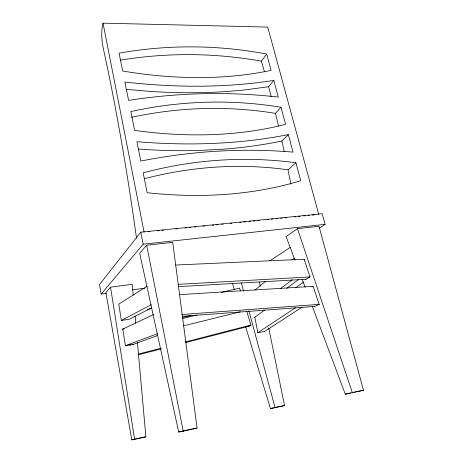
<?xml version="1.0" encoding="UTF-8"?>
<svg xmlns="http://www.w3.org/2000/svg" width="463" height="463" viewBox="0 0 463 463"><rect width="100%" height="100%" fill="white"/><g stroke="black" fill="none" stroke-linecap="round" stroke-linejoin="round"><path stroke-width="0.69" d="M120.189 60.202A604.493 500.48 88.1 0 1 261.375 61.157L266.711 54.078A583.247 486.943 -88.3 0 0 119.084 53.152L122.678 71.024A396.982 249.158 28.2 0 0 271.087 70.376L266.711 54.078M319.111 228.328L325.113 224.37L322.202 213.738L140.81 232.16L99.528 284.485L101.194 294.063L106.206 293.386M126.133 89.342L148.739 91.315A546.797 321.53 27.2 0 0 246.715 89.677L268.598 86.708L273.783 80.412L278.269 97.103A1277.319 823.503 -78.1 0 0 128.587 100.39L124.894 82.044A553.985 321.062 27.1 0 0 273.783 80.412M101.194 294.063L143.16 244.198L325.113 224.37M133.188 295.116L132.221 284.323L110.535 287.193L105.888 292.593L131.793 439.85L145.886 436.84L137.442 342.597M146.684 245.205L139.699 253.319L178.706 432.031L197.082 428.125L172.716 242.346L146.684 245.205L183.261 431.273M131.614 117.278A594.695 476.444 -83.6 0 1 275.468 113.354L280.989 107.242L285.584 124.339A402.943 263.187 28.3 0 1 134.623 130.387L130.832 111.548A630.843 498.992 -85.5 0 1 280.989 107.242M138.57 149.028A582.176 368.565 30.7 0 0 199.478 150.452L224.347 149.103A582.176 368.565 30.7 0 0 281.938 141.001L288.339 134.6L293.044 152.119A1424.003 852.152 -78.5 0 0 140.793 161.055L136.898 141.701A562.539 338.904 26.9 0 0 288.339 134.6M144.566 178.66A568.535 443.948 -76.5 0 1 288.032 169.817L295.909 162.762L300.73 180.726A409.13 278.304 28.4 0 1 147.165 192.718L143.16 172.826A684.864 511.279 -84 0 1 295.909 162.762M254.951 289.988L265.612 281.336M291.974 259.922L294.219 258.099M280.242 288.773L292.292 279.716M286.603 288.368L298.745 279.409M254.146 317.664L264.645 310.1M295.539 287.841L303.699 281.961M312.276 306.251L345.282 394.175L363.472 390.286L318.995 226.285L297.466 228.647L286.128 236.593L295.012 260.264M269.9 260.802L290.307 247.335M257.596 332.822L295.504 307.756M264.327 331.676L302.217 307.038M147.112 286.256L118.759 304.127L121.375 320.448L129.327 319.227L151.742 307.779M305.603 279.299L310.007 276.92L304.122 259.239M121.375 320.448L151.245 304.7M311.871 286.979L313.144 286.331L319.157 304.37L314.591 306.437M247.879 326.519L250.923 325.038L246.831 311.657M122.417 329.268L153.571 314.516M125.114 345.78L157.397 333.725M132.32 344.721L157.432 335.565M138.13 354.866L161.222 348.899M185.715 342.574L250.095 325.946M137.974 354.154L161.031 348.211M185.484 341.908L251.16 324.98M183.556 325.836L240.297 311.83M182.468 317.479L190.866 315.453M182.85 318.411L196.891 315.014M147.645 309.342L151.858 308.37M221.389 292.35L239.649 288.148L240.488 290.903M178.706 432.031L192.295 428.941M345.282 394.175L350.757 392.931M354.178 392.155L363.472 390.286M131.793 439.85L142.888 437.35M245.691 326.971L270.456 408.574L284.519 405.553L268.719 327.891M270.456 408.574L284.519 405.553M264.697 331.439L257.885 332.625L254.8 317.19M143.484 437.246L145.886 436.84M192.978 428.825L197.082 428.125M133.408 344.322L125.409 345.67L122.759 329.106L124.09 328.898M129.588 345.184L130.942 344.952M132.696 289.792L144.861 288.142M148.426 231.76L149.862 231.61M157.767 230.805L159.203 230.661M162.079 230.366L163.514 230.221M175.732 228.977L177.173 228.832M185.078 228.028L186.514 227.883M189.39 227.588L190.825 227.443M194.419 227.078L195.855 226.928M203.043 226.199L204.478 226.054M212.384 225.249L213.825 225.099M216.696 224.81L218.137 224.665M221.731 224.295L223.166 224.15M230.354 223.421L231.789 223.27M239.695 222.466L241.13 222.321M244.007 222.032L245.448 221.881M249.036 221.517L250.477 221.372M253.348 221.077L254.789 220.932M257.665 220.637L259.101 220.492M267.006 219.688L268.442 219.543M271.318 219.248L272.753 219.103M276.347 218.739L277.783 218.588M280.659 218.299L282.1 218.154M284.971 217.859L286.412 217.714M294.318 216.91L295.753 216.759M298.629 216.47L300.065 216.325M303.659 215.955L305.094 215.81M307.97 215.521L309.406 215.37M312.282 215.081L314.441 214.861M182.3 316.333L314.857 306.413M181.508 314.527L319.511 304.347M179.1 294.671L313.046 286.337M178.116 284.34L310.036 276.92M178.741 286.609L306.269 279.264M175.599 265.039L304.428 259.222M136.521 238.318A473.904 73.831 83.3 0 0 102.936 46.734A17.16 4.37 88.5 0 1 103.017 23.15L267.712 27.085L318.752 214.421M302.119 279.201L305.169 287.315M297.466 228.647L352.378 392.809M261.375 61.157L264.466 71.829M232.467 283.402L234.353 289.63M268.598 86.708L271.266 96.808M241.35 282.881L243.607 291.25M248.886 310.771L275.086 407.683M275.468 113.354L278.471 125.872M281.938 141.001L284.218 151.424M259.384 281.996L260.247 286.232M288.032 169.817L290.833 184.17M103.017 23.15L144.109 232.194M140.81 232.16L143.16 244.198M110.535 287.193L134.635 439.375M135.057 315.98L135.705 323.174"/></g></svg>
